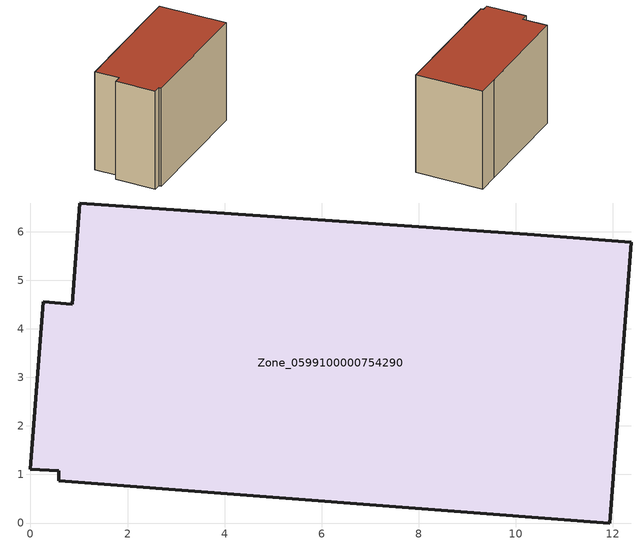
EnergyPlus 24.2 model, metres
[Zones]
Zone_0599100000754290
 floor ground (C_G): 11.93,0 0.58,0.87 0.58,1.08 0,1.1 0.27,4.56 0.86,4.51 1.01,6.59 10.38,5.94 12.37,5.78 z0
 wall outside (C_F): 0.86,4.51 0.27,4.56 0,1.1 0.58,1.08 0.58,0.87 11.93,0 12.37,5.78 10.38,5.94 1.01,6.59 0.86,4.51 z0:8.81
 roof outside (C_R): 11.93,0 12.37,5.78 10.38,5.94 1.01,6.59 0.86,4.51 0.27,4.56 0,1.1 0.58,1.08 0.58,0.87 z8.81
[BUILDING]
Pand.0599100000754290: North Axis=0; Terrain=City; Loads Convergence Tolerance Value=0.04; Temperature Convergence Tolerance Value=0.4; Solar Distribution=FullExterior; Maximum Number of Warmup Days=25; Minimum Number of Warmup Days=1
[Site:Location]
Rotterdam.The.Hague.AP_ZH_NLD Design_Conditions: Latitude=51.96; Longitude=4.45; Time Zone=1; Elevation=-4.5
[SITE:GROUNDTEMPERATURE:BUILDINGSURFACE]
18, 18, 18, 18, 18, 18, 18, 18, 18, 18, 18, 18
[MATERIAL] Thermal Absorptance=0.9; Solar Absorptance=0.7; Visible Absorptance=0.7
Name | Roughness | Thickness | Conductivity | Density | Specific Heat
G.TC.2006-2014 | MediumSmooth | 0.15 | 0.06 | 540 | 1210
F.TC.2006-2014 | Rough | 0.3 | 0.12 | 1920 | 840
R.TC.2006-2014 | MediumRough | 0.2 | 0.08 | 1500 | 1000
[CONSTRUCTION]
C_G: G.TC.2006-2014
C_F: F.TC.2006-2014
C_R: R.TC.2006-2014
[ZONE]
Zone_0599100000754290: Type=1; Multiplier=1; Ceiling Height=Autocalculate; Volume=Autocalculate; Floor Area=autocalculate; Part of Total Floor Area=Yes
[ZONEINFILTRATION:DESIGNFLOWRATE]
Infil_Zone_0599100000754290: Zone or ZoneList or Space or SpaceList=Zone_0599100000754290; Schedule=AlwaysOn; Design Flow Rate Calculation Method=Flow/Area; Flow Rate per Floor Area=0.0015; Constant Term Coefficient=1; Temperature Term Coefficient=0; Velocity Term Coefficient=0; Velocity Squared Term Coefficient=0
[HVACTEMPLATE:ZONE:IDEALLOADSAIRSYSTEM]
Zone_0599100000754290: Maximum Heating Supply Air Temperature=50; Minimum Cooling Supply Air Temperature=13; Maximum Heating Supply Air Humidity Ratio=0.0156; Minimum Cooling Supply Air Humidity Ratio=0.0077; Heating Limit=NoLimit; Cooling Limit=NoLimit; Dehumidification Control Type=ConstantSensibleHeatRatio; Cooling Sensible Heat Ratio=0.7; Dehumidification Setpoint=60; Humidification Control Type=None; Humidification Setpoint=30; Outdoor Air Method=None; Outdoor Air Flow Rate per Person=0.00944; Outdoor Air Flow Rate per Zone Floor Area=0; Outdoor Air Flow Rate per Zone=0; Demand Controlled Ventilation Type=None; Outdoor Air Economizer Type=NoEconomizer; Heat Recovery Type=None; Sensible Heat Recovery Effectiveness=0.7; Latent Heat Recovery Effectiveness=0.65
[ZONECONTROL:THERMOSTAT]
ThermostatControl_Zone_0599100000754290: Zone or ZoneList=Zone_0599100000754290; Control Type Schedule=DualSetpointControlType; Control 1=Thermostat_Zone_0599100000754290; Temperature Difference Between Cutout And Setpoint=0
[THERMOSTATSETPOINT:DUALSETPOINT]
Thermostat_Zone_0599100000754290: Heating Setpoint Temperature Schedule=HeatingSetpoint_Zone_0599100000754290; Cooling Setpoint Temperature Schedule=CoolingSetpoint_Zone_0599100000754290
[SCHEDULE:COMPACT]
HeatingSetpoint_Zone_0599100000754290: Through: 12/31, For: AllDays, Until: 24:00, 21
CoolingSetpoint_Zone_0599100000754290: Through: 12/31, For: AllDays, Until: 24:00, 24
DualSetpointControlType: Through: 12/31, For: AllDays, Until: 24:00, 4
AlwaysOn: Through: 12/31, For: AllDays, Until: 24:00, 1
